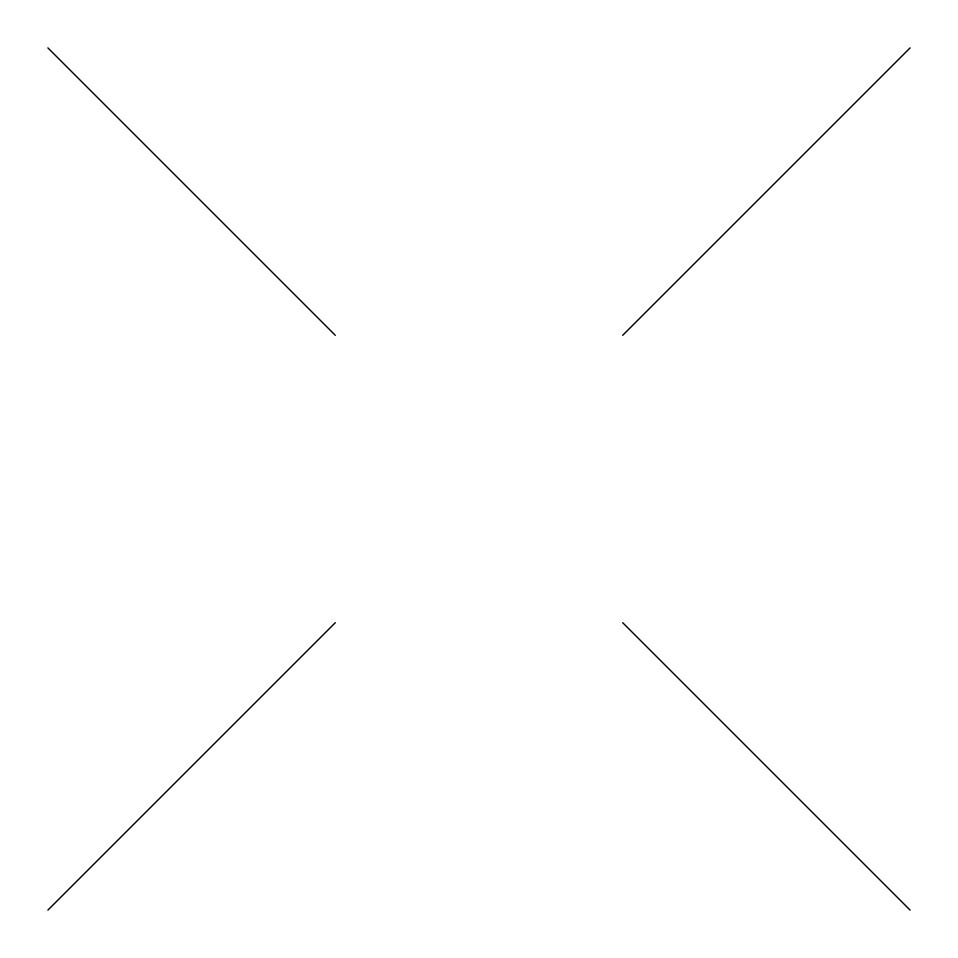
<?xml version="1.0" encoding="UTF-8"?>
<svg xmlns="http://www.w3.org/2000/svg" width="958" height="958" viewBox="0 0 958 958"><rect width="100%" height="100%" fill="white"/><g stroke="black" fill="none" stroke-linecap="round" stroke-linejoin="round"><path stroke-width="1.44" d="M47.9 910.1L335.3 622.7M622.7 335.3L910.1 47.9M47.9 47.9L335.3 335.3M622.7 622.7L910.1 910.1"/></g></svg>
